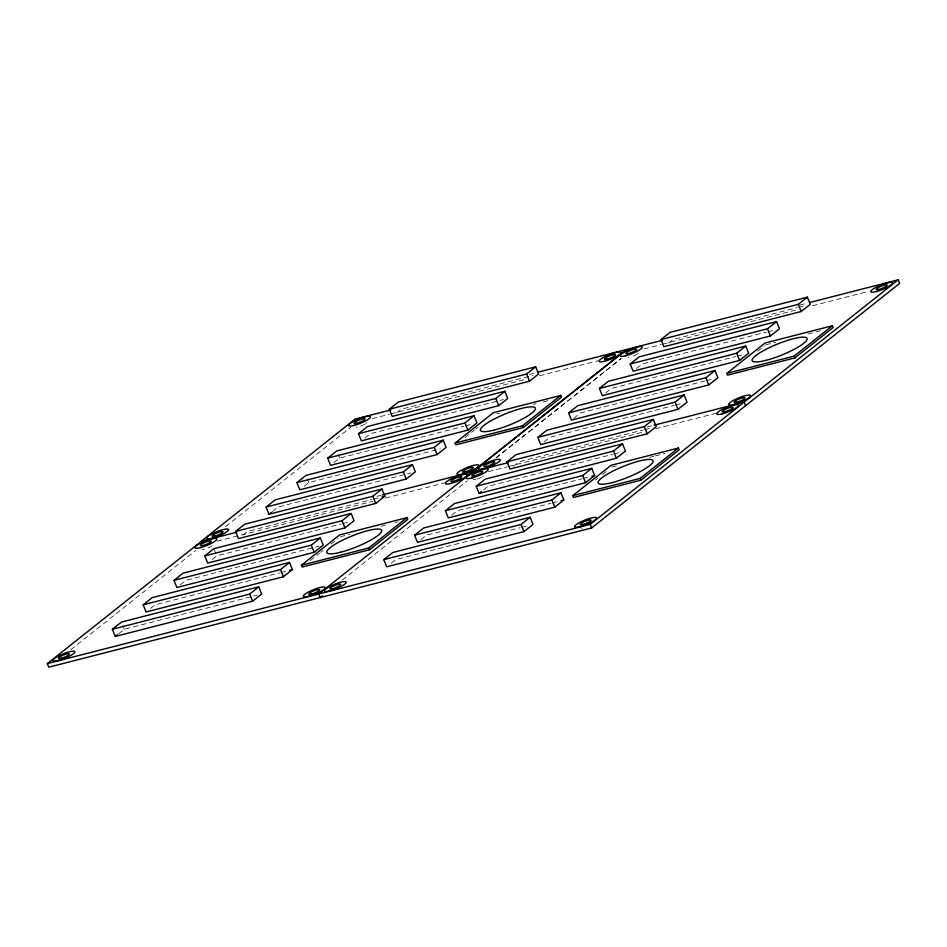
<?xml version="1.0" encoding="UTF-8"?>
<svg xmlns="http://www.w3.org/2000/svg" width="947" height="947" viewBox="0 0 947 947"><rect width="100%" height="100%" fill="white"/><g stroke="black" fill="none" stroke-linecap="round" stroke-linejoin="round"><path stroke-width="0.71" stroke-dasharray="4.74 3.55" d="M70.812 649.713L195.863 550.42M225.67 526.591L350.733 427.286M272.393 511.534L278.051 507.036L411.057 472.92M304.318 486.178L308.852 482.579L440.438 448.831M333.995 462.621L339.653 458.123L464.089 426.209M364.796 438.165L370.455 433.667L503.473 399.551M396.722 412.809L401.256 409.211L532.841 375.462M118.683 633.732L124.341 629.246L257.359 595.13M150.609 608.376L155.142 604.79L279.578 572.876M180.285 584.82L185.943 580.333L318.961 546.218M212.211 559.464L216.745 555.877L341.18 523.963M243.012 535.008L247.546 531.421L371.982 499.507M310.237 560.612L319.506 553.261M320.654 552.338L322.974 550.503M331.083 544.063L338.032 538.547M465.095 437.49L474.364 430.139M475.524 429.216L477.844 427.369M495.932 457.898L620.995 358.605M342.222 580.109L467.285 480.804M496.228 457.827L621.291 358.522M391.229 563.228L395.751 559.63L520.187 527.728M420.894 539.672L426.552 535.173L550.988 503.271M451.695 515.215L457.354 510.717L581.789 478.815M483.633 489.859L488.155 486.261L612.591 454.359M513.298 466.303L518.956 461.805L643.392 429.902M544.099 441.847L549.757 437.348L674.193 405.446M573.764 418.29L580.558 412.892L704.994 380.99M605.701 392.934L611.36 388.436L735.795 356.534M636.502 368.478L642.173 363.979L766.597 332.077M668.44 343.122L672.974 339.523L797.398 307.621M595.545 479.975L597.865 478.128M602.505 474.459L608.294 469.854M757.671 351.254L764.62 345.738M529.337 374.408L535.055 372.952M799.623 305.1L806.773 303.265M798.83 307.254L804.548 305.786M372.242 418.669L389.383 414.265M390.803 413.898L526.508 379.096M539.376 375.805L597.936 360.783M643.948 348.981L661.089 344.59M662.521 344.223L798.226 309.42M812.514 305.751L868.221 291.463M768.029 331.71L775.179 329.876M496.867 413.78L499.673 413.058M533.362 404.416L536.168 403.694M543.187 401.895L550.207 400.096M765.78 344.815L775.605 342.293M807.886 334.019L821.925 330.42M465.51 425.842L471.239 424.374M737.228 356.167L744.378 354.332M706.426 380.623L712.144 379.155M675.625 405.079L682.775 403.244M376.764 496.335L381.345 495.151M647.05 427.014L652.767 425.546M373.414 499.14L379.131 497.672M644.824 429.536L651.974 427.701M217.1 541.234L372.81 501.306M385.358 498.086L444.226 482.982M488.51 471.63L507.083 466.871M508.515 466.504L644.22 431.702M655.644 428.766L715.648 413.377M342.601 523.596L349.763 521.761M614.023 453.992L619.74 452.524M340.352 536.7L350.177 534.179M381.061 526.26L388.081 524.46M395.1 522.661L397.906 521.939M611.762 467.096L618.782 465.297M649.666 457.377L653.88 456.3M655.277 455.933L665.102 453.412M583.222 478.448L588.939 476.98M280.999 572.509L286.728 571.041M552.421 502.904L558.138 501.437M521.619 527.361L527.337 525.893M338.197 454.536L339.653 458.123M307.396 478.993L308.852 482.579M214.318 549.899L215.774 553.486M122.885 625.659L124.341 629.246M638.195 352.888A5.919 1.184 -22.1 0 1 638.018 353.29M637.485 353.799A5.919 1.184 -22.1 0 1 629.968 357.185M628.82 357.433A5.919 1.184 -22.1 0 1 627.944 357.516M366.489 422.575A5.919 1.184 -22.1 0 1 365.767 423.487M364.903 424.09A5.919 1.184 -22.1 0 1 356.226 427.192M483.467 476.081A5.919 1.184 -22.1 0 1 482.603 476.684M481.467 477.324A5.919 1.184 -22.1 0 1 477.3 479.075M475.962 479.466A5.919 1.184 -22.1 0 1 473.18 479.454M582.334 528.402A5.919 1.184 -22.1 0 1 581.565 528.071M212.057 545.685A5.919 1.184 -22.1 0 1 206.588 548.443A5.919 1.184 -22.1 0 1 201.96 549.307"/><path stroke-width="1.42" d="M809.626 302.531L898.194 279.815L899.65 283.402L591.638 527.964L48.806 667.185L47.35 663.598L201.356 541.317M112.373 629.258L121.429 622.072L258.732 586.856L261.644 594.029L252.589 601.227L115.285 636.431L112.373 629.258L249.677 594.053L258.732 586.856M143.175 604.802L152.23 597.616L289.533 562.4L292.445 569.573L283.39 576.77L146.087 611.975L143.175 604.802L280.478 569.597L289.533 562.4M173.976 580.345L183.031 573.16L320.335 537.943L323.247 545.117L314.191 552.314L176.888 587.519L173.976 580.345L311.279 545.141L320.335 537.943M204.777 555.889L213.833 548.704L351.136 513.487L354.048 520.661L344.992 527.858L207.689 563.063L204.777 555.889L342.08 520.684L351.136 513.487M235.578 531.433L244.634 524.247L381.937 489.031L384.849 496.204L375.793 503.402L238.49 538.606L235.578 531.433L372.881 496.228L381.937 489.031M266.083 507.059L275.139 499.862L412.442 464.657L415.354 471.819L406.299 479.016L268.995 514.233L266.083 507.059L403.386 471.843L412.442 464.657M296.885 482.603L305.94 475.406L443.243 440.189L446.155 447.363L437.1 454.56L299.797 489.777L296.885 482.603L434.188 447.386L443.243 440.189M327.686 458.147L336.741 450.95L474.045 415.733L476.957 422.907L467.901 430.104L330.598 465.32L327.686 458.147L464.989 422.93L474.045 415.733M358.487 433.69L367.543 426.493L504.846 391.277L507.758 398.45L498.702 405.647L361.399 440.864L358.487 433.69L495.79 398.474L504.846 391.277M389.288 409.234L398.344 402.037L535.647 366.82L538.559 373.994L529.503 381.191L392.2 416.408L389.288 409.234L526.591 374.018L535.647 366.82M268.995 514.233L271.256 512.434M115.285 636.431L117.546 634.632M455.105 443.054L493.34 412.703L560.707 395.42L561.441 397.219L523.206 427.571L455.827 444.853L455.105 443.054L522.484 425.783L560.707 395.42M301.395 565.264L339.63 534.913L406.997 517.63L407.731 519.418L369.496 549.781L302.129 567.052L301.395 565.264L368.774 547.982L406.997 517.63M472.47 471.784L626.476 349.502L537.92 372.218M322.536 595.734L320.216 597.581L318.76 593.994L626.784 349.419L662.498 340.269M383.784 559.653L392.839 552.468L530.142 517.251L533.054 524.425L523.999 531.61L386.696 566.827L383.784 559.653L521.087 524.449L530.142 517.251M414.585 535.197L423.64 528.012L560.944 492.795L563.856 499.969L554.8 507.154L417.497 542.371L414.585 535.197L551.888 499.992L560.944 492.795M445.386 510.741L454.442 503.555L591.745 468.339L594.657 475.512L585.601 482.698L448.298 517.914L445.386 510.741L582.689 475.536L591.745 468.339M476.187 486.285L485.243 479.099L622.546 443.883L625.458 451.056L616.402 458.241L479.099 493.458L476.187 486.285L613.49 451.08L622.546 443.883M506.988 461.828L516.044 454.643L653.347 419.426L656.259 426.6L647.203 433.785L509.9 469.002L506.988 461.828L644.291 426.623L653.347 419.426M537.789 437.372L546.845 430.187L684.148 394.97L687.06 402.144L678.005 409.329L540.701 444.545L537.789 437.372L675.093 402.167L684.148 394.97M568.591 412.916L577.646 405.73L714.949 370.514L717.873 377.687L708.806 384.873L571.503 420.089L568.591 412.916L705.894 377.711L714.949 370.514M599.392 388.459L608.447 381.274L745.763 346.057L748.675 353.231L739.607 360.416L602.304 395.633L599.392 388.459L736.695 353.243L745.763 346.057M630.193 364.003L639.261 356.806L776.564 321.601L779.476 328.775L770.408 335.96L633.105 371.177L630.193 364.003L767.496 328.787L776.564 321.601M660.994 339.547L670.062 332.35L807.365 297.145L810.277 304.318L801.209 311.504L663.906 346.72L660.994 339.547L798.297 304.33L807.365 297.145M479.099 493.458L481.36 491.659M572.805 495.66L611.04 465.308L678.419 448.026L679.141 449.813L640.918 480.176L573.539 497.447L572.805 495.66L640.184 478.377L678.419 448.026M726.823 373.378L765.046 343.015L832.425 325.744L833.147 327.532L794.924 357.895L727.545 375.166L726.823 373.378L794.19 356.096L832.425 325.744M47.35 663.598L590.182 524.378L898.194 279.815M390.78 409.944L355.066 419.107L201.06 541.388L236.774 532.226M382.481 494.867L508.48 462.55M654.188 425.179L744.188 402.096L745.644 405.683M381.984 496.938L384.849 496.204M591.804 476.246L594.657 475.512M289.581 570.307L292.445 569.573M561.003 500.703L563.856 499.969M798.297 304.33L801.209 311.504M794.19 356.096L794.924 357.895M767.496 328.787L770.408 335.96M736.695 353.243L739.607 360.416M705.894 377.711L708.806 384.873M675.093 402.167L678.005 409.329M644.291 426.623L647.203 433.785M640.184 478.377L640.918 480.176M613.49 451.08L616.402 458.241M582.689 475.536L585.601 482.698M590.182 524.378L591.638 527.964M526.591 374.018L529.503 381.191M522.484 425.783L523.206 427.571M551.888 499.992L554.8 507.154M495.79 398.474L498.702 405.647M521.087 524.449L523.999 531.61M464.989 422.93L467.901 430.104M434.188 447.386L437.1 454.56M403.386 471.843L406.299 479.016M372.881 496.228L375.793 503.402M368.774 547.982L369.496 549.781M342.08 520.684L344.992 527.858M311.279 545.141L314.191 552.314M280.478 569.597L283.39 576.77M249.677 594.053L252.589 601.227M766.028 360.345A29.617 5.907 -22.1 0 0 807.152 338.848A29.617 5.907 -22.1 0 0 765.673 349.479A29.617 5.907 -22.1 0 0 766.028 360.345M876.247 291.581A11.849 2.368 -22.1 0 0 892.69 282.987A11.849 2.368 -22.1 0 0 876.105 287.237A11.849 2.368 -22.1 0 0 876.247 291.581M483.858 468.576A11.849 2.368 -22.1 0 0 500.3 459.97A11.849 2.368 -22.1 0 0 483.716 464.231A11.849 2.368 -22.1 0 0 483.858 468.576M625.801 355.764A11.849 2.368 -22.1 0 0 642.244 347.158A11.849 2.368 -22.1 0 0 625.659 351.408A11.849 2.368 -22.1 0 0 625.801 355.764M734.197 404.369A11.849 2.368 -22.1 0 0 750.64 395.775A11.849 2.368 -22.1 0 0 734.055 400.025A11.849 2.368 -22.1 0 0 734.197 404.369M628.512 353.598A5.919 1.184 -22.1 0 0 636.739 349.301A5.919 1.184 -22.1 0 0 628.441 351.432A5.919 1.184 -22.1 0 0 628.512 353.598M486.569 466.409A5.919 1.184 -22.1 0 0 494.796 462.112A5.919 1.184 -22.1 0 0 486.498 464.243A5.919 1.184 -22.1 0 0 486.569 466.409M878.958 289.427A5.919 1.184 -22.1 0 0 887.185 285.13A5.919 1.184 -22.1 0 0 878.887 287.249A5.919 1.184 -22.1 0 0 878.958 289.427M736.908 402.215A5.919 1.184 -22.1 0 0 745.135 397.918A5.919 1.184 -22.1 0 0 736.837 400.036A5.919 1.184 -22.1 0 0 736.908 402.215M494.322 430.033A29.617 5.907 -22.1 0 0 535.446 408.524A29.617 5.907 -22.1 0 0 493.955 419.166A29.617 5.907 -22.1 0 0 494.322 430.033M604.529 361.269A11.849 2.368 -22.1 0 0 620.983 352.663A11.849 2.368 -22.1 0 0 604.387 356.924A11.849 2.368 -22.1 0 0 604.529 361.269M212.14 538.251A11.849 2.368 -22.1 0 0 228.594 529.657A11.849 2.368 -22.1 0 0 211.998 533.907A11.849 2.368 -22.1 0 0 212.14 538.251M354.083 425.44A11.849 2.368 -22.1 0 0 370.537 416.846A11.849 2.368 -22.1 0 0 353.941 421.095A11.849 2.368 -22.1 0 0 354.083 425.44M462.479 474.056A11.849 2.368 -22.1 0 0 478.933 465.451A11.849 2.368 -22.1 0 0 462.337 469.712A11.849 2.368 -22.1 0 0 462.479 474.056M356.806 423.285A5.919 1.184 -22.1 0 0 365.033 418.988A5.919 1.184 -22.1 0 0 356.735 421.107A5.919 1.184 -22.1 0 0 356.806 423.285M214.862 536.097A5.919 1.184 -22.1 0 0 223.078 531.8A5.919 1.184 -22.1 0 0 214.791 533.93A5.919 1.184 -22.1 0 0 214.862 536.097M607.252 359.114A5.919 1.184 -22.1 0 0 615.467 354.805A5.919 1.184 -22.1 0 0 607.181 356.936A5.919 1.184 -22.1 0 0 607.252 359.114M465.202 471.902A5.919 1.184 -22.1 0 0 473.417 467.593A5.919 1.184 -22.1 0 0 465.131 469.724A5.919 1.184 -22.1 0 0 465.202 471.902M612.022 482.627A29.617 5.907 -22.1 0 0 653.146 461.13A29.617 5.907 -22.1 0 0 611.667 471.76A29.617 5.907 -22.1 0 0 612.022 482.627M722.23 413.863A11.849 2.368 -22.1 0 0 738.684 405.269A11.849 2.368 -22.1 0 0 722.088 409.518A11.849 2.368 -22.1 0 0 722.23 413.863M329.84 590.857A11.849 2.368 -22.1 0 0 346.294 582.251A11.849 2.368 -22.1 0 0 329.698 586.513A11.849 2.368 -22.1 0 0 329.84 590.857M471.795 478.046A11.849 2.368 -22.1 0 0 488.238 469.44A11.849 2.368 -22.1 0 0 471.642 473.701A11.849 2.368 -22.1 0 0 471.795 478.046M580.18 526.65A11.849 2.368 -22.1 0 0 596.634 518.056A11.849 2.368 -22.1 0 0 580.038 522.306A11.849 2.368 -22.1 0 0 580.18 526.65M474.506 475.879A5.919 1.184 -22.1 0 0 482.733 471.582A5.919 1.184 -22.1 0 0 474.435 473.713A5.919 1.184 -22.1 0 0 474.506 475.879M332.563 588.703A5.919 1.184 -22.1 0 0 340.79 584.394A5.919 1.184 -22.1 0 0 332.492 586.524A5.919 1.184 -22.1 0 0 332.563 588.703M724.952 411.708A5.919 1.184 -22.1 0 0 733.179 407.411A5.919 1.184 -22.1 0 0 724.881 409.53A5.919 1.184 -22.1 0 0 724.952 411.708M582.902 524.496A5.919 1.184 -22.1 0 0 591.129 520.199A5.919 1.184 -22.1 0 0 582.831 522.318A5.919 1.184 -22.1 0 0 582.902 524.496M340.612 552.231A29.617 5.907 -22.1 0 0 381.736 530.734A29.617 5.907 -22.1 0 0 340.257 541.376A29.617 5.907 -22.1 0 0 340.612 552.231M450.819 483.467A11.849 2.368 -22.1 0 0 467.273 474.873A11.849 2.368 -22.1 0 0 450.677 479.123A11.849 2.368 -22.1 0 0 450.819 483.467M58.43 660.461A11.849 2.368 -22.1 0 0 74.884 651.856A11.849 2.368 -22.1 0 0 58.288 656.117A11.849 2.368 -22.1 0 0 58.43 660.461M200.373 547.65A11.849 2.368 -22.1 0 0 216.827 539.044A11.849 2.368 -22.1 0 0 200.231 543.306A11.849 2.368 -22.1 0 0 200.373 547.65M308.769 596.255A11.849 2.368 -22.1 0 0 325.223 587.661A11.849 2.368 -22.1 0 0 308.627 591.911A11.849 2.368 -22.1 0 0 308.769 596.255M203.096 545.496A5.919 1.184 -22.1 0 0 211.323 541.187A5.919 1.184 -22.1 0 0 203.025 543.318A5.919 1.184 -22.1 0 0 203.096 545.496M61.153 658.307A5.919 1.184 -22.1 0 0 69.368 653.998A5.919 1.184 -22.1 0 0 61.082 656.129A5.919 1.184 -22.1 0 0 61.153 658.307M453.542 481.313A5.919 1.184 -22.1 0 0 461.757 477.016A5.919 1.184 -22.1 0 0 453.471 479.146A5.919 1.184 -22.1 0 0 453.542 481.313M311.492 594.1A5.919 1.184 -22.1 0 0 319.707 589.803A5.919 1.184 -22.1 0 0 311.421 591.934A5.919 1.184 -22.1 0 0 311.492 594.1"/></g></svg>
